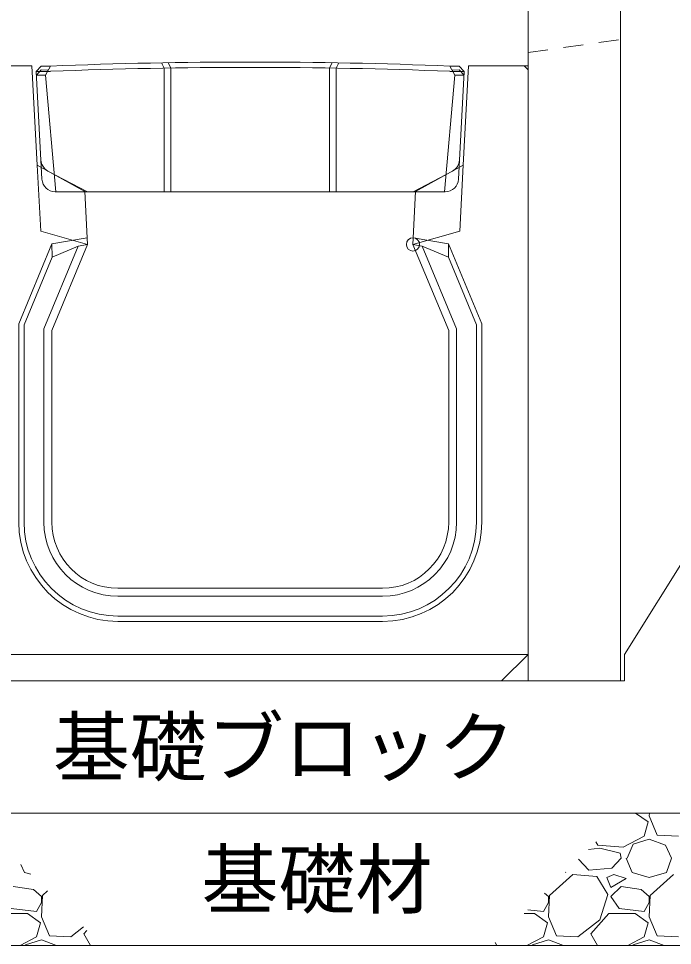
# Model space of a CAD drawing. Units: millimetres at full size; details may follow other scales. Extents: x 173025 to 194922, y 53822 to 64534.
# Drawn here: x 191174 to 191668, y 62433 to 63134 of the extents above; entities that cross this region are included whole.
import ezdxf
from ezdxf.enums import TextEntityAlignment as Align

# ---------------------------------------------------------------- set-up
doc = ezdxf.new("R2010")
doc.units = ezdxf.units.MM
doc.header["$LTSCALE"] = 20
doc.header["$PDMODE"] = 32
doc.header["$PDSIZE"] = 10
doc.linetypes.add('DASHED', pattern=[7.5, 6, -1.5])
doc.linetypes.add('USER2', pattern=[1.35, 0.75, -0.6])
for name, color, linetype, lineweight in [('パネックス', 2, 'Continuous', 13), ('基礎ブロック', 2, 'Continuous', 13), ('基礎材', 7, 'Continuous', 15), ('本体', 2, 'Continuous', 9), ('箱型U字側溝', 2, 'Continuous', 9), ('ﾊｯﾁﾝｸﾞ', 7, 'Continuous', 5)]:
    doc.layers.add(name, color=color, linetype=linetype, lineweight=lineweight)
doc.layers.add('文字', color=7, linetype='Continuous')
doc.styles.add('ＭＳ ゴシック', font='')
doc.styles.get('ＭＳ ゴシック').set_extended_font_data('MS Gothic')

msp = doc.modelspace()

# ---------------------------------------------------------------- linework, layer by layer
at = {"layer": 'パネックス'}
for p, q in [((191558.93, 62633.31), (191558.93, 63793.31)), ((191628.93, 63798.31), (191628.93, 62633.31)), ((191558.93, 63098.31), (191538.93, 63098.31)), ((191628.93, 62633.31), (191558.93, 62633.31))]:
    msp.add_line(p, q, dxfattribs=at)
at = {"layer": '基礎ブロック'}
for p, q in [((191631.93, 62653.31), (191681.93, 62733.31)), ((191631.93, 62633.31), (191631.93, 62653.31)), ((191136.93, 62633.31), (191631.93, 62633.31)), ((191036.93, 62533.31), (191731.93, 62533.31))]:
    msp.add_line(p, q, dxfattribs=at)
at = {"layer": '基礎材'}
msp.add_line((190936.93, 62433.31), (191831.93, 62433.31), dxfattribs=at)
at = {"layer": '本体', "linetype": 'USER2'}
msp.add_line((191558.93, 63108.31), (191628.93, 63118.31), dxfattribs=at)
at = {"layer": '箱型U字側溝'}
for p, q in [((191187.13, 63094.16), (191197.99, 63094.16)), ((191499.84, 63094.16), (191510.7, 63094.16)), ((191199.05, 62963.77), (191199.17, 62953.65)), ((191218.93, 62962.11), (191225.93, 62963.31)), ((191478.92, 62962.11), (191471.93, 62963.31)), ((191498.81, 62963.77), (191498.68, 62953.65)), ((191448.93, 62703.31), (191248.93, 62703.31)), ((191248.93, 62697.31), (191448.93, 62697.31)), ((191448.93, 62682.31), (191248.93, 62682.31)), ((191248.93, 62678.31), (191448.93, 62678.31)), ((191138.93, 62653.31), (191558.93, 62653.31))]:
    msp.add_line(p, q, dxfattribs=at)
at = {"layer": '箱型U字側溝', "lineweight": 18}
msp.add_line((191201.46, 63003.16), (191496.37, 63003.16), dxfattribs=at)
at = {"layer": '箱型U字側溝', "lineweight": 13}
msp.add_line((191448.93, 62703.31), (191248.93, 62703.31), dxfattribs=at)
for points in [[(191223.93, 63003.31), (191187.93, 63023.31), (191183.93, 63098.31), (191141.93, 63098.31), (191138.93, 63095.31), (191138.93, 62653.31), (191158.93, 62633.31), (191538.93, 62633.31), (191558.93, 62653.31), (191558.93, 63095.31), (191555.93, 63098.31), (191513.93, 63098.31), (191509.93, 63023.31), (191473.93, 63003.31), (191471.93, 62963.31), (191498.93, 62898.31), (191498.93, 62753.31)], [(191198.93, 62753.31), (191198.93, 62898.31), (191225.93, 62963.31), (191223.93, 63003.31)]]:
    msp.add_lwpolyline(points, dxfattribs=at)
at = {"layer": '箱型U字側溝', "lineweight": 18}
for points in [[(191190.7, 63027.12), (191187.13, 63094.16), (191190.92, 63098.16)], [(191197.92, 63098.16), (191190.92, 63098.16), (191187.13, 63094.16), (191191.48, 63012.63)], [(191506.35, 63012.63), (191510.7, 63094.16), (191506.92, 63098.16), (191499.92, 63098.16)], [(191506.92, 63098.16), (191510.7, 63094.16), (191507.13, 63027.12)], [(191501.79, 63018.8), (191472.01, 63003.16), (191225.82, 63003.16), (191196.04, 63018.8)]]:
    msp.add_lwpolyline(points, dxfattribs=at)
at = {"layer": '箱型U字側溝', "color": 5, "linetype": 'DASHED'}
for points in [[(191201.98, 63003.16), (191194.13, 63091.16), (191197.92, 63098.16)], [(191495.85, 63003.16), (191503.7, 63091.16), (191499.92, 63098.16)]]:
    msp.add_lwpolyline(points, dxfattribs=at)
at = {"layer": '箱型U字側溝'}
for points in [[(191281.86, 63100.57), (191283.92, 63096.61), (191283.92, 63003.16)], [(191288.92, 63003.16), (191288.92, 63096.69), (191286.86, 63100.66)], [(191408.92, 63003.16), (191408.92, 63096.69), (191410.97, 63100.66)], [(191413.92, 63003.16), (191413.92, 63096.61), (191415.97, 63100.57)], [(191198.93, 62753.31), (191198.93, 62898.31), (191225.93, 62963.31), (191225.68, 62968.34), (191199.05, 62963.77), (191173.93, 62903.29), (191173.93, 62753.31)], [(191523.93, 62753.31), (191523.93, 62903.29), (191498.81, 62963.77), (191472.18, 62968.34), (191471.93, 62963.31), (191498.93, 62898.31), (191498.93, 62753.31)], [(191177.93, 62753.31), (191177.93, 62902.5), (191199.23, 62953.77), (191218.93, 62962.11), (191192.93, 62899.5), (191192.93, 62753.31)], [(191478.92, 62962.11), (191498.68, 62953.65), (191519.93, 62902.5), (191519.93, 62753.31)], [(191504.93, 62753.31), (191504.93, 62899.5), (191478.92, 62962.11)]]:
    msp.add_lwpolyline(points, dxfattribs=at)
at = {"layer": '箱型U字側溝', "color": 5}
for points in [[(191190.92, 63095.26), (191196.29, 63095.16), (191194.13, 63091.16), (191187.28, 63091.28)], [(191506.92, 63095.26), (191501.54, 63095.16), (191503.7, 63091.16), (191510.55, 63091.28)]]:
    msp.add_lwpolyline(points, close=True, dxfattribs=at)
at = {"layer": '箱型U字側溝', "linetype": 'DASHED', "lineweight": 13}
for points in [[(191225.93, 62963.31), (191190.59, 62973.31), (191187.93, 63023.31)], [(191471.93, 62963.31), (191507.26, 62973.31), (191509.93, 63023.31)]]:
    msp.add_lwpolyline(points, dxfattribs=at)
at = {"layer": '箱型U字側溝', "lineweight": 18}
for centre, radius, start, end in [((191348.92, 59299.5), 3801.67, 87.72365, 92.27635), ((191200.69, 63027.66), 10, 183.05288, 242.29297), ((191497.14, 63027.66), 10, 297.70703, 356.94712), ((191201.46, 63013.16), 10, 183.05288, 270), ((191496.37, 63013.16), 10, 270, 356.94712)]:
    msp.add_arc(centre, radius, start, end, dxfattribs=at)
at = {"layer": '箱型U字側溝'}
for centre, radius, start, end in [((191348.92, 59299.5), 3797.67, 87.72245, 92.27755), ((191248.93, 62753.31), 75, 180, 270), ((191248.93, 62753.31), 71, 180, 270), ((191248.93, 62753.31), 56, 180, 270), ((191248.93, 62753.31), 50, 180, 270), ((191448.93, 62753.31), 71, 270, 0), ((191448.93, 62753.31), 56, 270, 0), ((191448.93, 62753.31), 75, 270, 0), ((191448.93, 62753.31), 50, 270, 0)]:
    msp.add_arc(centre, radius, start, end, dxfattribs=at)
at = {"layer": '箱型U字側溝', "lineweight": 13}
for centre, start, end in [((191248.93, 62753.31), 180, 270), ((191448.93, 62753.31), 270, 0)]:
    msp.add_arc(centre, 50, start, end, dxfattribs=at)
at = {"layer": '箱型U字側溝'}
msp.add_point((191471.93, 62963.31), dxfattribs=at)
at = {"layer": 'ﾊｯﾁﾝｸﾞ'}
for p, q in [((191640.25, 62533.31), (191649.81, 62526.69)), ((191650.67, 62533.31), (191650.57, 62531.26)), ((191650.57, 62531.26), (191656.66, 62516.79)), ((191649.81, 62526.69), (191646.76, 62516.02)), ((191646.76, 62516.02), (191630.76, 62507.64)), ((191656.66, 62516.79), (191672.67, 62516.02)), ((191611.71, 62509.17), (191610.26, 62511.64)), ((191630.76, 62507.64), (191611.71, 62509.17)), ((191633.8, 62499.26), (191638.38, 62509.93)), ((191638.38, 62509.93), (191650.57, 62513.74)), ((191650.57, 62513.74), (191662.76, 62509.17)), ((191662.76, 62509.17), (191667.33, 62499.26)), ((191613.23, 62506.88), (191604.59, 62505.97)), ((191628.47, 62503.07), (191613.23, 62506.88)), ((191629.23, 62499.26), (191628.47, 62503.07)), ((191604.85, 62490.12), (191597.14, 62498.52)), ((191629.23, 62499.26), (191622.37, 62491.64)), ((191633.04, 62499.26), (191637.61, 62488.59)), ((191663.52, 62488.59), (191667.33, 62499.26)), ((191175.62, 62494.59), (191178.19, 62488.59)), ((191178.19, 62488.59), (191183.05, 62487.16)), ((191587.16, 62488.54), (191587.32, 62488.59)), ((191587.32, 62488.59), (191587.38, 62488.76)), ((191622.37, 62491.64), (191604.85, 62490.12)), ((191637.61, 62488.59), (191650.57, 62484.78)), ((191650.57, 62484.78), (191663.52, 62488.59)), ((191592.66, 62487.07), (191575.13, 62471.07)), ((191610.94, 62485.54), (191592.66, 62487.07)), ((191619.33, 62471.83), (191610.94, 62485.54)), ((191623.9, 62487.07), (191618.56, 62484.78)), ((191618.56, 62484.78), (191621.61, 62477.16)), ((191621.61, 62477.16), (191633.04, 62484.02)), ((191633.04, 62484.02), (191623.9, 62487.07)), ((191668.86, 62487.07), (191651.33, 62471.07)), ((191185.05, 62475.64), (191169.81, 62477.92)), ((191191.14, 62470.3), (191185.05, 62475.64)), ((191195.69, 62474.52), (191191.91, 62471.07)), ((191629.23, 62477.92), (191621.61, 62470.3)), ((191644.47, 62475.64), (191629.23, 62477.92)), ((191650.57, 62470.3), (191644.47, 62475.64)), ((191191.91, 62471.07), (191191.14, 62455.06)), ((191191.14, 62465.73), (191191.14, 62470.3)), ((191574.37, 62470.3), (191571.46, 62472.84)), ((191575.13, 62471.07), (191574.37, 62455.06)), ((191574.37, 62465.73), (191574.37, 62470.3)), ((191613.23, 62452.78), (191619.33, 62471.83)), ((191621.61, 62470.3), (191627.71, 62461.16)), ((191651.33, 62471.07), (191650.57, 62455.06)), ((191650.57, 62465.73), (191650.57, 62470.3)), ((191168.28, 62461.16), (191187.33, 62458.87)), ((191187.33, 62458.87), (191191.14, 62465.73)), ((191558.89, 62460.27), (191570.56, 62458.87)), ((191570.56, 62458.87), (191574.37, 62465.73)), ((191627.71, 62461.16), (191646.76, 62458.87)), ((191646.76, 62458.87), (191650.57, 62465.73)), ((191160.66, 62457.35), (191180.48, 62457.35)), ((191180.48, 62457.35), (191190.38, 62450.49)), ((191191.14, 62455.06), (191197.24, 62440.59)), ((191555.97, 62457.35), (191563.7, 62457.35)), ((191563.7, 62457.35), (191573.61, 62450.49)), ((191574.37, 62455.06), (191580.46, 62440.59)), ((191606.37, 62442.11), (191620.09, 62457.35)), ((191620.09, 62457.35), (191639.9, 62457.35)), ((191639.9, 62457.35), (191649.81, 62450.49)), ((191650.57, 62455.06), (191656.66, 62440.59)), ((191190.38, 62450.49), (191187.33, 62439.82)), ((191213.24, 62439.82), (191222.91, 62447.3)), ((191573.61, 62450.49), (191570.56, 62439.82)), ((191596.47, 62439.82), (191613.23, 62452.78)), ((191649.81, 62450.49), (191646.76, 62439.82)), ((191187.33, 62439.82), (191174.89, 62433.31)), ((191197.24, 62440.59), (191213.24, 62439.82)), ((191223.15, 62442.11), (191225.49, 62444.72)), ((191228.28, 62433.31), (191223.15, 62442.11)), ((191570.56, 62439.82), (191558.12, 62433.31)), ((191580.46, 62440.59), (191596.47, 62439.82)), ((191611.51, 62433.31), (191606.37, 62442.11)), ((191646.76, 62439.82), (191634.32, 62433.31)), ((191656.66, 62440.59), (191672.67, 62439.82)), ((191178.77, 62433.31), (191178.95, 62433.73)), ((191178.95, 62433.73), (191191.14, 62437.54)), ((191191.14, 62437.54), (191202.42, 62433.31)), ((191535.31, 62433.31), (191534.06, 62435.44)), ((191562, 62433.31), (191562.18, 62433.73)), ((191562.18, 62433.73), (191574.37, 62437.54)), ((191574.37, 62437.54), (191585.65, 62433.31)), ((191638.2, 62433.31), (191638.38, 62433.73)), ((191638.38, 62433.73), (191650.57, 62437.54)), ((191650.57, 62437.54), (191661.85, 62433.31))]:
    msp.add_line(p, q, dxfattribs=at)

# ---------------------------------------------------------------- texts
at = {"layer": '文字', "style": 'ＭＳ ゴシック'}
for s, p in [('基礎ブロック', (191374.4, 62583.31)), ('基礎材', (191399.4, 62483.31))]:
    msp.add_text(s, height=42.72, dxfattribs=at).set_placement(p, align=Align.MIDDLE_CENTER)

doc.saveas('drawing.dxf')
